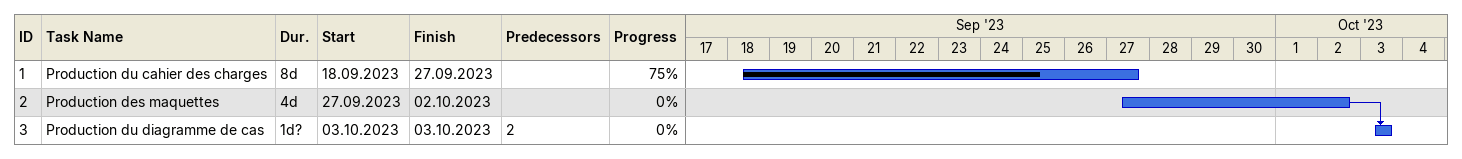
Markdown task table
| ID | Task | Duration | Start | Finish | Predecessors | % complete |
|---|---|---|---|---|---|---|
| 1 | Production du cahier des charges | 8d | 2023-09-18 | 2023-09-27 |  | 75 |
| 2 | Production des maquettes | 4d | 2023-09-27 | 2023-10-02 |  | 0 |
| 3 | Production du diagramme de cas | 1d? | 2023-10-03 | 2023-10-03 | 2 | 0 |
